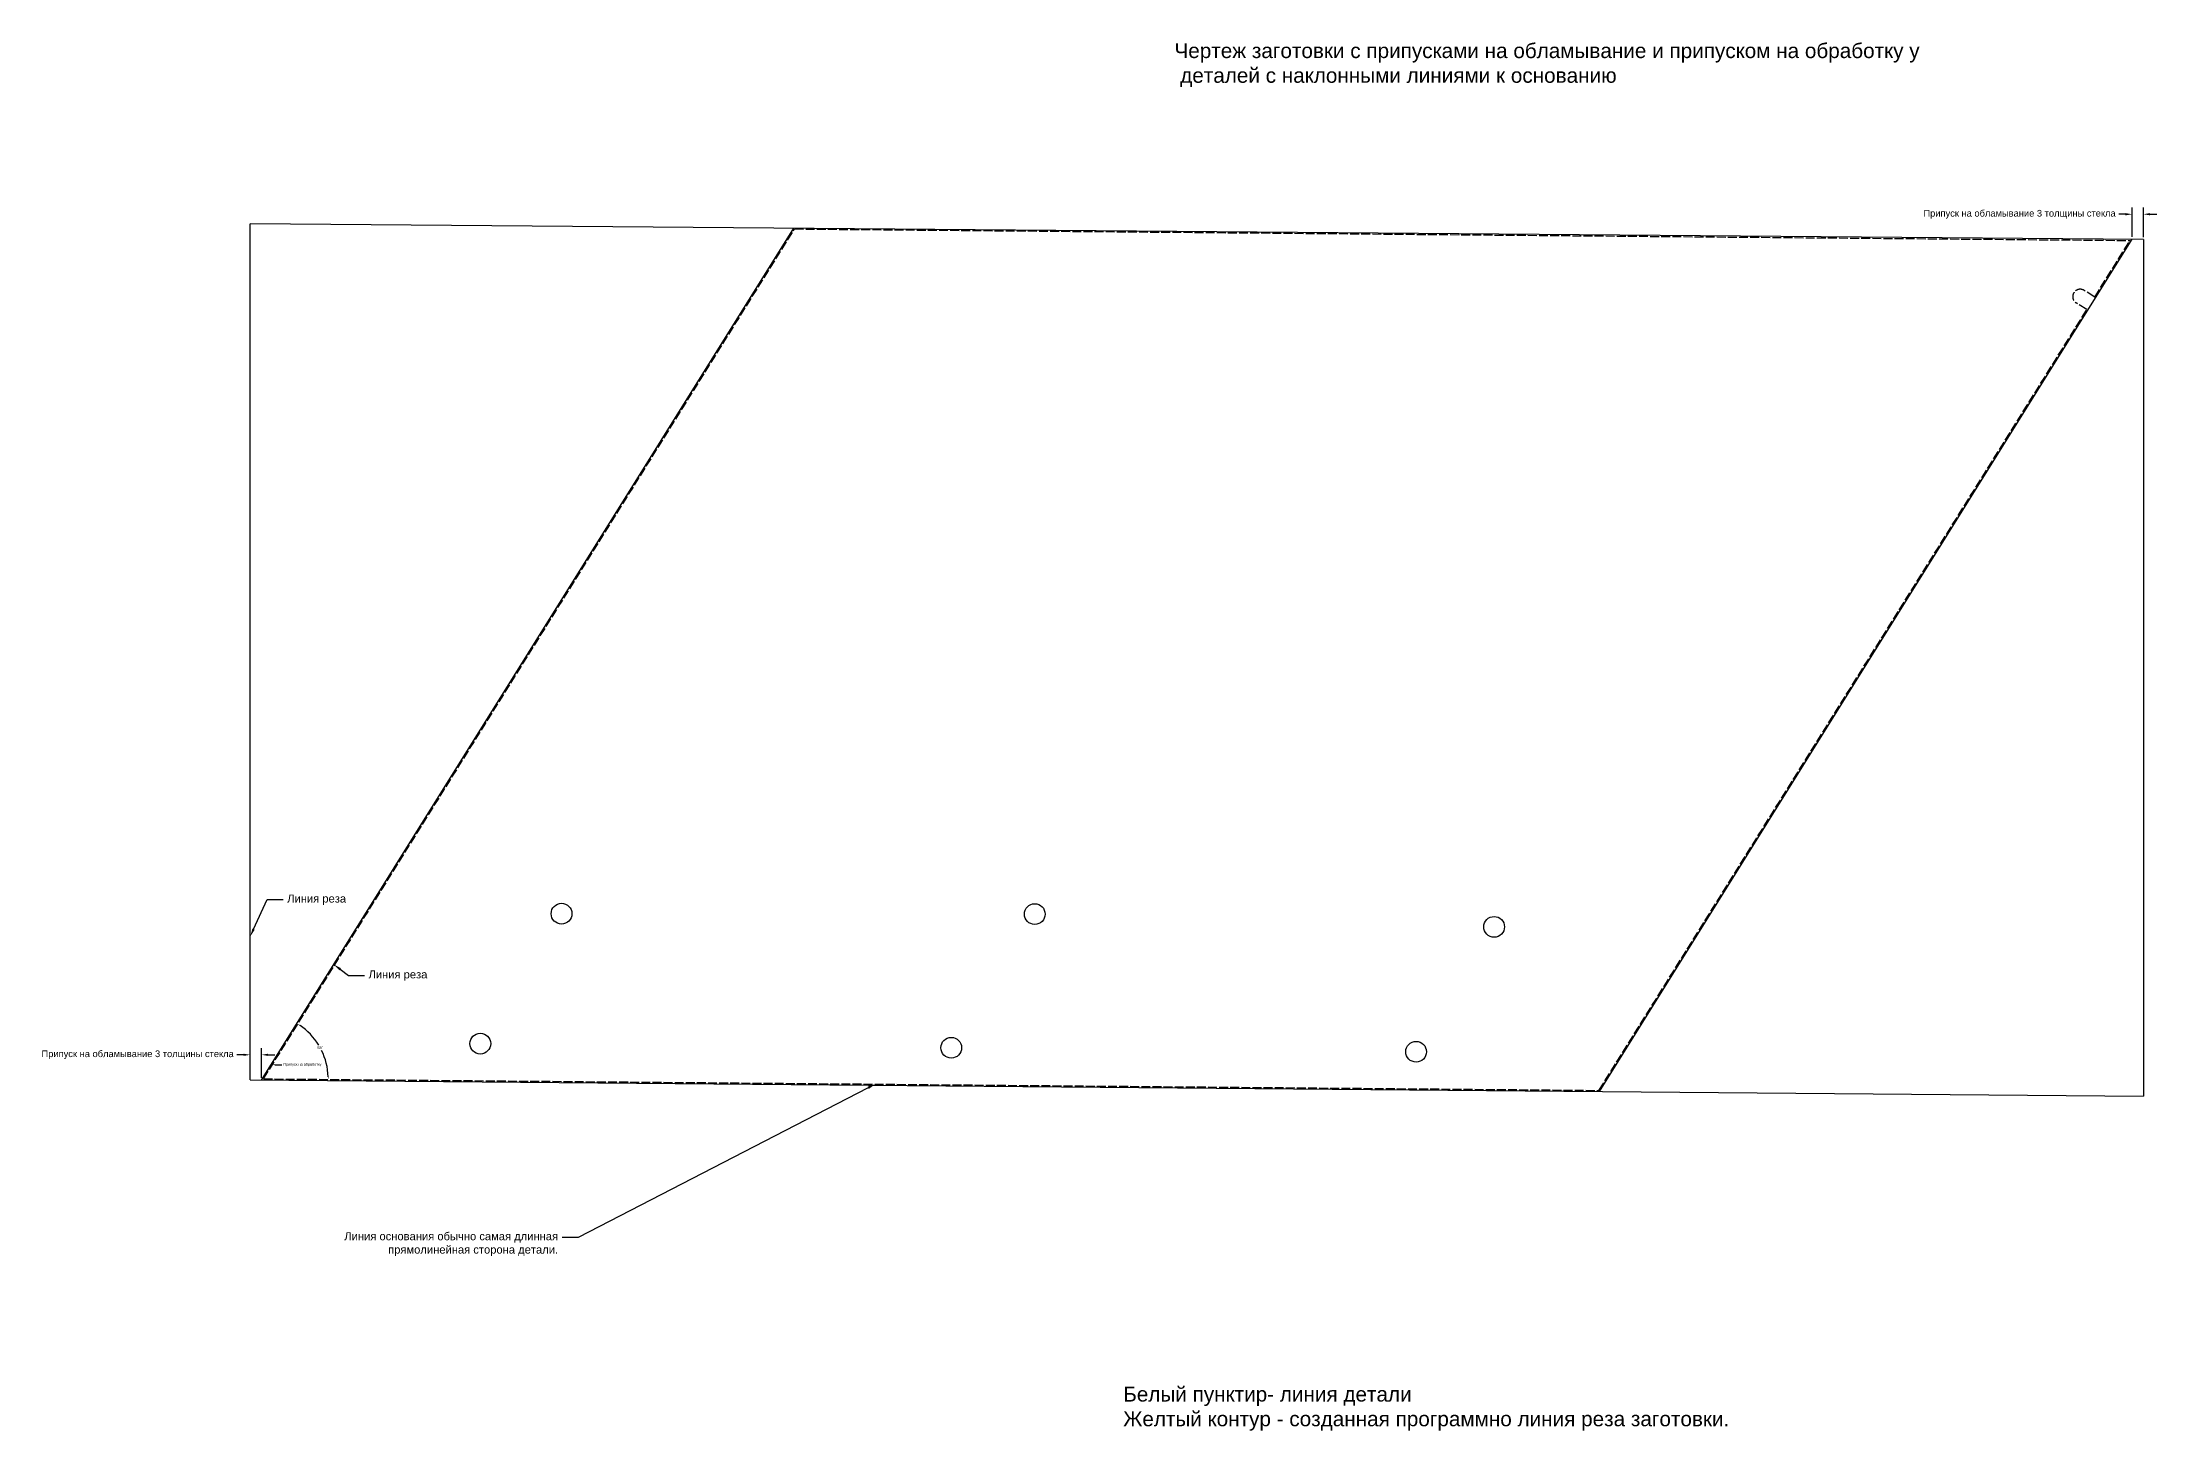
# Model space of a CAD drawing. Header units: inches. Extents: x -261 to 5066, y -1777 to 97.
# Drawn here: x -261 to 2593, y -1777 to 97 of the extents above; entities that cross this region are included whole.
import ezdxf
from ezdxf import colors
from ezdxf.entities.mleader import LeaderData, LeaderLine
from ezdxf.math import Vec2, Vec3

# ---------------------------------------------------------------- set-up
doc = ezdxf.new("R2010")
doc.units = ezdxf.units.IN
doc.header["$MEASUREMENT"] = 0
doc.linetypes.add('ACAD_ISO02W100', pattern=[15, 12, -3])
doc.styles.get("Standard").update_dxf_attribs({"font": 'arial.ttf'})
doc.dimstyles.get("Standard").update_dxf_attribs({"dimtxt": 0.18, "dimasz": 0.18, "dimexe": 0.18, "dimexo": 0.0625, "dimgap": 0.09, "dimtad": 0, "dimtih": 1, "dimtoh": 1, "dimdec": 4, "dimzin": 0, "dimdsep": 46, "dimtxsty": 'Standard', "dimcen": 0.09, "dimadec": 0, "dimazin": 0, "dimtfac": 1, "dimtdec": 4, "dimtofl": 0, "dimtmove": 0, "dimatfit": 3, "dimfxl": 1, "dimtolj": 1, "dimtzin": 0, "dimarcsym": 0})

# ---------------------------------------------------------------- blocks, each defined once
blk = doc.blocks.new('*D48')
at = {"color": 0, "lineweight": -2, "transparency": 16777216}
for p, q in [((10.5, -1269.4), (1.5, -1269.4)), ((19.5, -1300.1), (19.5, -1260.4)), ((34.7, -1300.4), (34.7, -1260.4)), ((43.7, -1269.4), (52.7, -1269.4))]:
    blk.add_line(p, q, dxfattribs=at)
at = {"color": 0, "transparency": 16777216}
for points in [[(10.5, -1267.9), (10.5, -1270.9), (19.5, -1269.4)], [(43.7, -1267.9), (43.7, -1270.9), (34.7, -1269.4)]]:
    blk.add_solid(points, dxfattribs=at)
at = {"layer": 'Defpoints', "color": 0, "transparency": 16777216}
for p in [(19.5, -1269.4), (19.5, -1303.2), (34.7, -1303.5)]:
    blk.add_point(p, dxfattribs=at)
at = {"color": 0, "transparency": 16777216, "insert": (-134.2, -1269.4), "char_height": 9, "attachment_point": 5}
blk.add_mtext('\\A1;{\\fArial|b0|i0|c204|p34; Припуск на обламывание 3 толщины стекла }', dxfattribs=at)
blk = doc.blocks.new('*D49')
at = {"color": 0, "lineweight": -2, "transparency": 16777216}
for p, q in [((47.8, -1282.6), (48.1, -1282)), ((48.2, -1282.3), (48.4, -1282.4)), ((49, -1283.4), (49.4, -1282.8)), ((49.2, -1282.9), (49, -1282.8))]:
    blk.add_line(p, q, dxfattribs=at)
at = {"color": 0, "transparency": 16777216}
for points in [[(48.2, -1282.3), (48.2, -1282.3), (48, -1282.2)], [(49.2, -1282.9), (49.1, -1282.9), (49.3, -1283)]]:
    blk.add_solid(points, dxfattribs=at)
at = {"layer": 'Defpoints', "color": 0, "transparency": 16777216}
for p in [(47.7, -1282.7), (49, -1283.5), (49.3, -1283)]:
    blk.add_point(p, dxfattribs=at)
at = {"color": 0, "transparency": 16777216, "insert": (48.7, -1282.6), "char_height": 0.18, "attachment_point": 5}
blk.add_mtext('\\A1;1.5000', dxfattribs=at)
blk = doc.blocks.new('*D50')
at = {"color": 0, "lineweight": -2, "ltscale": 20, "transparency": 16777216}
for start, end in [(31.5132, 55.6374), (1.8677, 26.0631)]:
    blk.add_arc((37.5, -1301.9), 87.3, start, end, dxfattribs=at)
at = {"color": 0, "ltscale": 20, "transparency": 16777216}
for points in [[(86.5, -1230.3), (87.1, -1229.3), (83.8, -1227.8)], [(125.4, -1299), (124.2, -1299), (124.8, -1302.6)]]:
    blk.add_solid(points, dxfattribs=at)
at = {"layer": 'Defpoints', "color": 0, "ltscale": 20, "transparency": 16777216}
for p in [(754.4, -154.7), (120.1, -1273.4), (37.5, -1301.9), (37.5, -1301.9), (1840.2, -1317.4)]:
    blk.add_point(p, dxfattribs=at)
at = {"color": 0, "ltscale": 20, "transparency": 16777216, "insert": (114.1, -1259.9), "char_height": 3.6, "attachment_point": 5}
blk.add_mtext('\\A1;58°', dxfattribs=at)
blk = doc.blocks.new('*D51')
at = {"color": 0, "lineweight": -2, "transparency": 16777216}
for p, q in [((2550.8, -134.8), (2541.8, -134.8)), ((2559.8, -165.5), (2559.8, -125.8)), ((2575, -165.8), (2575, -125.8)), ((2584, -134.8), (2593, -134.8))]:
    blk.add_line(p, q, dxfattribs=at)
at = {"color": 0, "transparency": 16777216}
for points in [[(2550.8, -133.3), (2550.8, -136.3), (2559.8, -134.8)], [(2584, -133.3), (2584, -136.3), (2575, -134.8)]]:
    blk.add_solid(points, dxfattribs=at)
at = {"layer": 'Defpoints', "color": 0, "transparency": 16777216}
for p in [(2559.8, -134.8), (2559.8, -168.6), (2575, -168.9)]:
    blk.add_point(p, dxfattribs=at)
at = {"color": 0, "transparency": 16777216, "insert": (2406.1, -134.8), "char_height": 9, "attachment_point": 5}
blk.add_mtext('\\A1;{\\fArial|b0|i0|c204|p34; Припуск на обламывание 3 толщины стекла }', dxfattribs=at)

msp = doc.modelspace()

# ---------------------------------------------------------------- linework, layer by layer
at = {"color": 2}
for p, q in [((19.50871, -1303.20192), (19.52167, -147.67196)), ((2575.03298, -168.73731), (19.52167, -147.67196)), ((2575.04534, -168.73741), (2575.03403, -1325.27579))]:
    msp.add_line(p, q, dxfattribs=at)
at = {"color": 2, "linetype": 'Continuous'}
for p, q in [((34.73349, -1303.48783), (753.18838, -153.71965)), ((1841.01541, -1318.93557), (2559.81742, -168.61189)), ((19.50871, -1303.35725), (2575.03403, -1325.27579))]:
    msp.add_line(p, q, dxfattribs=at)
at = {"color": 7, "linetype": 'ACAD_ISO02W100'}
for p, q in [((37.521, -1301.8575), (754.36553, -154.66644)), ((754.36553, -154.66644), (2557.03298, -170.23731)), ((2509.34024, -246.56164), (2557.03298, -170.23731)), ((2498.74186, -263.5226), (2484.32504, -254.51398)), ((2509.34024, -246.56164), (2494.92343, -237.55301)), ((1840.18844, -1317.42837), (2498.74186, -263.5226)), ((37.521, -1301.8575), (1840.18844, -1317.42837))]:
    msp.add_line(p, q, dxfattribs=at)
at = {"color": 7}
for centre in [(439.78261, -1078.92317), (1078.53739, -1079.49915), (1698.63777, -1096.71886), (330.14301, -1254.38321), (965.82665, -1259.87405), (1593.30036, -1265.29397)]:
    msp.add_circle(centre, 14, dxfattribs=at)
at = {"color": 7, "linetype": 'ACAD_ISO02W100'}
msp.add_arc((2489.62423, -246.03349), 10, 58, 238, dxfattribs=at)

# ---------------------------------------------------------------- texts
at = {"char_height": 20, "attachment_point": 1}
for s, width, insert in [('{\\fArial|b0|i0|c204|p34;Чертеж заготовки с припусками на обламывание и припуском на обработку у\\P деталей с наклонными линиями к основанию}', 1383.7336756, (1267.14823, 95.98867)), ('{\\fArial|b0|i0|c204|p34;Белый пунктир- линия детали\\PЖелтый контур - созданная программно линия реза заготовки.}', 3008.9888574, (1198.00412, -1717.45695))]:
    msp.add_mtext_dynamic_manual_height_columns(s, width=width, gutter_width=1, heights=[0], dxfattribs=dict(at, insert=insert))

# ---------------------------------------------------------------- dimensions: what is measured, and where the dimension line sits
for base, p1, p2, picture, middle in [((2559.81742, -134.81964), (2575.0422, -168.8978), (2559.81742, -168.61189), '*D51', (2406.10528, -134.81964)), ((19.50871, -1269.40967), (34.73349, -1303.48783), (19.50871, -1303.20192), '*D48', (-134.20343, -1269.40967))]:
    dim = msp.add_linear_dim(base=base, p1=p1, p2=p2, text='{\\fArial|b0|i0|c204|p34; Припуск на обламывание 3 толщины стекла }', dimstyle='Standard', override={"dimscale": 50, "dimdec": 0})
    dim.commit()
    dim.dimension.update_dxf_attribs({"geometry": picture, "text_midpoint": middle})
at = {"ltscale": 20}
dim = msp.add_angular_dim_2l(base=(120.07397, -1273.42674), line1=((37.521, -1301.8575), (1840.18844, -1317.42837)), line2=((37.521, -1301.8575), (754.36553, -154.66644)), dimstyle='Standard', override={"dimscale": 20}, dxfattribs=at)
dim.commit()
dim.dimension.update_dxf_attribs({"geometry": '*D50', "text_midpoint": (114.06747, -1259.85823)})
dim = msp.add_aligned_dim(p1=(47.73658, -1282.67853), p2=(49.00865, -1283.47341), distance=0.58288, dimstyle='Standard')
dim.commit()
dim.dimension.update_dxf_attribs({"geometry": '*D49', "text_midpoint": (48.6815, -1282.58166)})

# ---------------------------------------------------------------- leaders
ml = msp.add_multileader_mtext('Standard')
ml.set_content('{\\fArial|b0|i0|c204|p34;Линия реза }', color=256)
ml.set_leader_properties()
ml.build(insert=Vec2(0, 0))
ml.multileader.update_dxf_attribs({"dogleg_length": 0.36, "arrow_head_size": 10.8, "scale": 60})
ctx = ml.context
ctx.base_point, ctx.scale, ctx.char_height, ctx.arrow_head_size, ctx.landing_gap_size, ctx.plane_origin = Vec3(64.02462, -1059.99044), 60, 10.8, 10.8, 5.4, Vec3(-26.56767, -1183.19455)
notes = []
notes.append((ctx, [(0, (1, 1, 0), (42.42462, -1059.99044), (1, 0), 21.6, [(0, [(19.58779, -1109.59152)], 0, [])])]))
ctx.mtext.insert, ctx.mtext.flow_direction = Vec3(69.42462, -1053.09125), 5
ml = msp.add_multileader_mtext('Standard')
ml.set_content('{\\fArial|b0|i0|c204|p34;Линия реза }', color=256)
ml.set_leader_properties()
ml.build(insert=Vec2(0, 0))
ml.multileader.update_dxf_attribs({"dogleg_length": 0.36, "arrow_head_size": 10.8, "scale": 60})
ctx = ml.context
ctx.base_point, ctx.scale, ctx.char_height, ctx.arrow_head_size, ctx.landing_gap_size, ctx.plane_origin = Vec3(173.78549, -1162.36544), 60, 10.8, 10.8, 5.4, Vec3(86.18734, -1221.14445)
notes.append((ctx, [(0, (1, 1, 0), (152.18549, -1162.36544), (1, 0), 21.6, [(0, [(132.3428, -1147.54143)], 0, [])])]))
ctx.mtext.insert, ctx.mtext.flow_direction = Vec3(179.18549, -1155.46626), 5
ml = msp.add_multileader_mtext('Standard')
ml.set_content('{\\fArial|b0|i0|c204|p34;Припуск на обработку}', color=256)
ml.set_leader_properties()
ml.build(insert=Vec2(0, 0))
ml.multileader.update_dxf_attribs({"dogleg_length": 0.36, "arrow_head_size": 3.6, "scale": 20})
ctx = ml.context
ctx.base_point, ctx.scale, ctx.char_height, ctx.arrow_head_size, ctx.landing_gap_size, ctx.plane_origin = Vec3(62.33555, -1282.83841), 20, 3.6, 3.6, 1.8, Vec3(49.14899, -1282.83841)
notes.append((ctx, [(0, (1, 1, 0), (55.13555, -1282.83841), (1, 0), 7.2, [(0, [(49.14899, -1282.83841)], 0, [])])]))
ctx.mtext.insert, ctx.mtext.flow_direction = Vec3(64.13555, -1280.50921), 5
ml = msp.add_multileader_mtext('Standard')
ml.set_content('{\\fArial|b0|i0|c204|p34;Линия основания обычно самая длинная \\Pпрямолинейная сторона детали.}', color=256)
ml.set_leader_properties()
ml.build(insert=Vec2(0, 0))
ml.multileader.update_dxf_attribs({"dogleg_length": 0.36, "arrow_head_size": 10.8, "scale": 60})
ctx = ml.context
ctx.base_point, ctx.scale, ctx.char_height, ctx.arrow_head_size, ctx.landing_gap_size, ctx.plane_origin = Vec3(142.24858, -1515.82032), 60, 10.8, 10.8, 5.4, Vec3(863.38646, -1310.59512)
ctx.text_align_type = 2
notes.append((ctx, [(0, (1, 1, 0), (462.10833, -1515.82032), (-1, 0), 21.6, [(0, [(863.38646, -1308.99107)], 0, [])])]))
ctx.mtext.insert, ctx.mtext.alignment, ctx.mtext.flow_direction = Vec3(435.10833, -1508.92114), 3, 5
for ctx, leaders in notes:
    for number, flags, end, landing, length, lines in leaders:
        leader = LeaderData()
        leader.index, (leader.has_last_leader_line, leader.has_dogleg_vector, leader.attachment_direction) = number, flags
        leader.last_leader_point, leader.dogleg_vector, leader.dogleg_length = Vec3(end), Vec3(landing), length
        for number, points, colour, breaks in lines:
            line = LeaderLine()
            line.index, line.vertices, line.color, line.breaks = number, Vec3.list(points), colors.encode_raw_color(colour), breaks
            leader.lines.append(line)
        ctx.leaders.append(leader)

doc.saveas('drawing.dxf')
